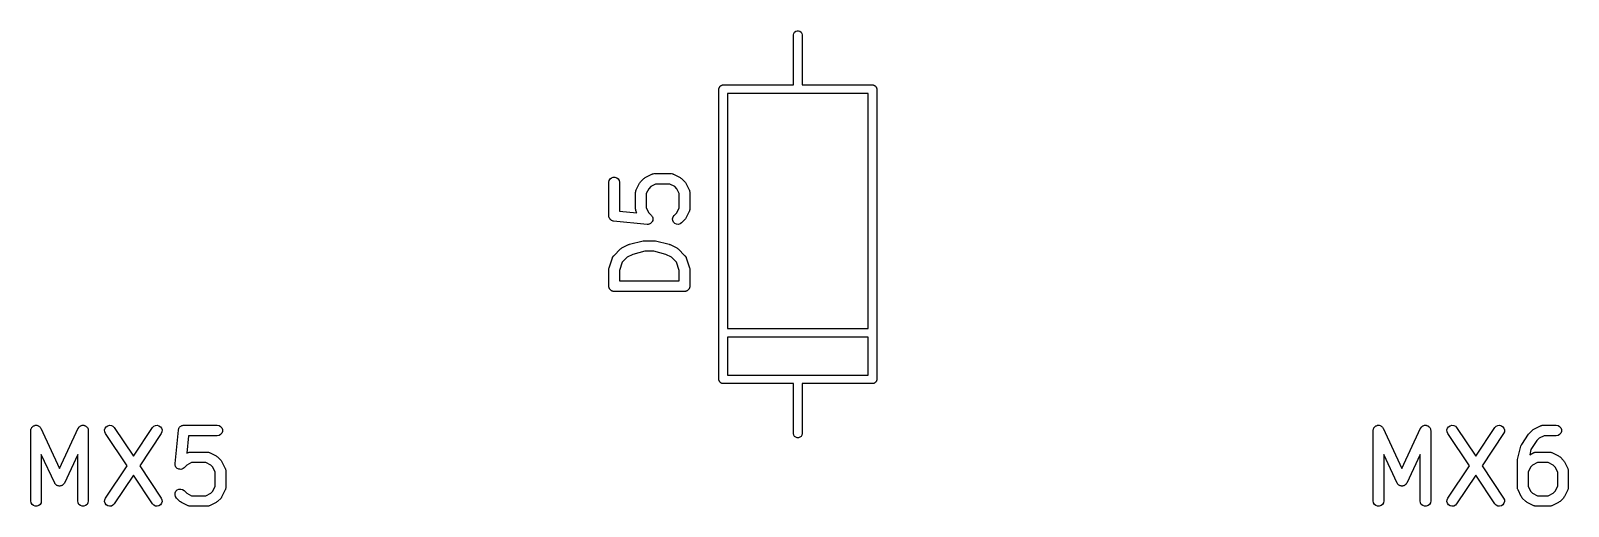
# Model space of a CAD drawing. Extents: x 35 to 250, y -99 to -35.
# Drawn here: x 112.94 to 134.76, y -41.8 to -35.05 of the extents above; entities that cross this region are included whole.
import ezdxf

# ---------------------------------------------------------------- set-up
doc = ezdxf.new("R2010")
doc.units = 0
doc.header["$MEASUREMENT"] = 0
doc.layers.add('BLACK', color=7, linetype='CONTINUOUS')

msp = doc.modelspace()

# ---------------------------------------------------------------- linework, layer by layer
at = {"layer": 'Black'}
for p, q in [((123.765, -35.1112), (123.769, -35.0907)), ((123.765, -35.8212), (123.765, -35.1112)), ((123.769, -35.0907), (123.779, -35.0727)), ((123.779, -35.0727), (123.795, -35.0593)), ((123.795, -35.0593), (123.815, -35.0522)), ((123.815, -35.0522), (123.835, -35.0522)), ((123.835, -35.0522), (123.855, -35.0593)), ((123.855, -35.0593), (123.871, -35.0727)), ((123.871, -35.0727), (123.881, -35.0907)), ((123.881, -35.0907), (123.885, -35.1112)), ((123.885, -35.1112), (123.885, -35.8212)), ((122.705, -35.8813), (122.706, -35.8761)), ((122.705, -40.0012), (122.705, -35.8813)), ((122.706, -35.8708), (122.708, -35.8659)), ((122.706, -35.8761), (122.706, -35.8708)), ((122.708, -35.8659), (122.709, -35.8607)), ((122.709, -35.8607), (122.711, -35.8562)), ((122.711, -35.8562), (122.713, -35.8513)), ((122.713, -35.8513), (122.716, -35.8472)), ((122.716, -35.8472), (122.719, -35.8427)), ((122.719, -35.8427), (122.723, -35.8393)), ((122.723, -35.8393), (122.726, -35.8353)), ((122.726, -35.8353), (122.731, -35.8327)), ((122.731, -35.8327), (122.735, -35.8293)), ((122.735, -35.8293), (122.74, -35.8275)), ((122.74, -35.8275), (122.744, -35.8249)), ((122.744, -35.8249), (122.75, -35.824)), ((122.75, -35.824), (122.755, -35.8222)), ((122.755, -35.8222), (122.76, -35.8222)), ((122.76, -35.8222), (122.765, -35.8212)), ((122.765, -35.8212), (123.765, -35.8212)), ((122.825, -35.9412), (122.825, -39.2812)), ((124.825, -35.9412), (122.825, -35.9412)), ((123.885, -35.8212), (124.885, -35.8212)), ((124.825, -39.2812), (124.825, -35.9412)), ((124.885, -35.8212), (124.89, -35.8222)), ((124.89, -35.8222), (124.895, -35.8222)), ((124.895, -35.8222), (124.9, -35.824)), ((124.9, -35.824), (124.906, -35.8249)), ((124.906, -35.8249), (124.91, -35.8275)), ((124.91, -35.8275), (124.915, -35.8293)), ((124.915, -35.8293), (124.919, -35.8327)), ((124.919, -35.8327), (124.924, -35.8353)), ((124.924, -35.8353), (124.927, -35.8393)), ((124.927, -35.8393), (124.931, -35.8427)), ((124.931, -35.8427), (124.934, -35.8472)), ((124.934, -35.8472), (124.937, -35.8513)), ((124.937, -35.8513), (124.939, -35.8562)), ((124.939, -35.8562), (124.941, -35.8607)), ((124.941, -35.8607), (124.942, -35.8659)), ((124.942, -35.8659), (124.944, -35.8708)), ((124.944, -35.8708), (124.944, -35.8761)), ((124.944, -35.8761), (124.945, -35.8813)), ((124.945, -35.8813), (124.945, -40.0012)), ((121.66, -37.1361), (121.755, -37.0885)), ((121.755, -37.0885), (121.759, -37.0872)), ((121.759, -37.0872), (121.763, -37.0851)), ((121.763, -37.0851), (121.772, -37.0835)), ((121.772, -37.0835), (121.78, -37.081)), ((121.78, -37.081), (121.785, -37.0813)), ((121.785, -37.0813), (121.789, -37.0805)), ((121.789, -37.0805), (122.027, -37.0805)), ((122.027, -37.0805), (122.031, -37.0813)), ((122.031, -37.0813), (122.035, -37.081)), ((122.035, -37.081), (122.044, -37.0835)), ((122.044, -37.0835), (122.053, -37.0851)), ((122.053, -37.0851), (122.056, -37.0872)), ((122.056, -37.0872), (122.06, -37.0885)), ((122.06, -37.0885), (122.156, -37.1361)), ((121.142, -37.2032), (121.147, -37.1775)), ((121.142, -37.6793), (121.142, -37.2032)), ((121.147, -37.1775), (121.16, -37.1549)), ((121.16, -37.1549), (121.18, -37.1382)), ((121.18, -37.1382), (121.204, -37.1293)), ((121.204, -37.1293), (121.23, -37.1293)), ((121.23, -37.1293), (121.255, -37.1382)), ((121.255, -37.1382), (121.275, -37.1549)), ((121.275, -37.1549), (121.288, -37.1775)), ((121.288, -37.1775), (121.292, -37.2032)), ((121.292, -37.2032), (121.292, -37.6115)), ((121.531, -37.3125), (121.579, -37.2172)), ((121.579, -37.2172), (121.586, -37.2076)), ((121.586, -37.2076), (121.593, -37.1977)), ((121.593, -37.1977), (121.641, -37.1501)), ((121.641, -37.1501), (121.65, -37.1432)), ((121.65, -37.1432), (121.66, -37.1361)), ((121.708, -37.2952), (121.673, -37.3637)), ((121.738, -37.2648), (121.708, -37.2952)), ((121.807, -37.2305), (121.738, -37.2648)), ((122.009, -37.2305), (121.807, -37.2305)), ((122.078, -37.2648), (122.009, -37.2305)), ((122.108, -37.2952), (122.078, -37.2648)), ((122.142, -37.3637), (122.108, -37.2952)), ((122.156, -37.1361), (122.165, -37.1432)), ((122.165, -37.1432), (122.175, -37.1501)), ((122.175, -37.1501), (122.223, -37.1977)), ((122.223, -37.1977), (122.23, -37.2076)), ((122.23, -37.2076), (122.237, -37.2172)), ((122.237, -37.2172), (122.284, -37.3125)), ((121.523, -37.346), (121.524, -37.3418)), ((121.523, -37.5841), (121.523, -37.346)), ((121.524, -37.3374), (121.526, -37.329)), ((121.524, -37.3418), (121.524, -37.3374)), ((121.526, -37.329), (121.528, -37.3204)), ((121.528, -37.3204), (121.53, -37.3166)), ((121.53, -37.3166), (121.531, -37.3125)), ((121.673, -37.3637), (121.673, -37.5664)), ((122.142, -37.5664), (122.142, -37.3637)), ((122.284, -37.3125), (122.286, -37.3166)), ((122.286, -37.3166), (122.288, -37.3204)), ((122.288, -37.3204), (122.289, -37.329)), ((122.289, -37.329), (122.292, -37.3374)), ((122.292, -37.3374), (122.292, -37.3418)), ((122.292, -37.3418), (122.292, -37.346)), ((122.292, -37.346), (122.292, -37.5841)), ((121.143, -37.6821), (121.142, -37.6793)), ((121.143, -37.685), (121.143, -37.6821)), ((121.145, -37.6949), (121.143, -37.685)), ((121.147, -37.705), (121.145, -37.6949)), ((121.148, -37.7075), (121.147, -37.705)), ((121.149, -37.7102), (121.148, -37.7075)), ((121.155, -37.7187), (121.149, -37.7102)), ((121.16, -37.7276), (121.155, -37.7187)), ((121.162, -37.7294), (121.16, -37.7276)), ((121.164, -37.7317), (121.162, -37.7294)), ((121.172, -37.7377), (121.164, -37.7317)), ((121.18, -37.7443), (121.172, -37.7377)), ((121.183, -37.7453), (121.18, -37.7443)), ((121.185, -37.7469), (121.183, -37.7453)), ((121.292, -37.6115), (121.541, -37.6363)), ((121.524, -37.5884), (121.523, -37.5841)), ((121.524, -37.5927), (121.524, -37.5884)), ((121.526, -37.6011), (121.524, -37.5927)), ((121.528, -37.6098), (121.526, -37.6011)), ((121.53, -37.6135), (121.528, -37.6098)), ((121.531, -37.6176), (121.53, -37.6135)), ((121.541, -37.6363), (121.531, -37.6176)), ((121.673, -37.5664), (121.708, -37.6349)), ((121.708, -37.6349), (121.747, -37.6739)), ((121.747, -37.6739), (121.747, -37.6743)), ((121.747, -37.6743), (121.747, -37.6746)), ((121.747, -37.6746), (121.754, -37.685)), ((121.754, -37.685), (121.762, -37.6953)), ((121.762, -37.6953), (121.762, -37.6957)), ((121.762, -37.6957), (121.762, -37.6961)), ((121.762, -37.6961), (121.765, -37.7083)), ((121.765, -37.7083), (121.768, -37.7204)), ((121.767, -37.7339), (121.766, -37.7464)), ((121.766, -37.7464), (121.766, -37.7468)), ((121.766, -37.7468), (121.766, -37.7473)), ((121.768, -37.7214), (121.767, -37.7339)), ((121.768, -37.7204), (121.768, -37.7209)), ((121.768, -37.7209), (121.768, -37.7214)), ((122.047, -37.7204), (122.054, -37.6953)), ((122.05, -37.7464), (122.047, -37.7204)), ((122.061, -37.77), (122.05, -37.7464)), ((122.054, -37.6953), (122.069, -37.6739)), ((122.069, -37.6739), (122.108, -37.6349)), ((122.108, -37.6349), (122.142, -37.5664)), ((122.223, -37.7324), (122.175, -37.78)), ((122.23, -37.7225), (122.223, -37.7324)), ((122.237, -37.7129), (122.23, -37.7225)), ((122.284, -37.6176), (122.237, -37.7129)), ((122.286, -37.6135), (122.284, -37.6176)), ((122.288, -37.6098), (122.286, -37.6135)), ((122.289, -37.6011), (122.288, -37.6098)), ((122.292, -37.5927), (122.289, -37.6011)), ((122.292, -37.5841), (122.292, -37.5884)), ((122.292, -37.5884), (122.292, -37.5927)), ((121.195, -37.7497), (121.185, -37.7469)), ((121.204, -37.7532), (121.195, -37.7497)), ((121.207, -37.7532), (121.204, -37.7532)), ((121.21, -37.754), (121.207, -37.7532)), ((121.686, -37.8016), (121.21, -37.754)), ((121.687, -37.8016), (121.686, -37.8016)), ((121.699, -37.8006), (121.687, -37.8017)), ((121.687, -37.8017), (121.687, -37.8016)), ((121.712, -37.7996), (121.699, -37.8006)), ((121.713, -37.7994), (121.712, -37.7996)), ((121.724, -37.7941), (121.713, -37.7994)), ((121.713, -37.7994), (121.713, -37.7994)), ((121.736, -37.7889), (121.724, -37.7941)), ((121.737, -37.7884), (121.736, -37.7886)), ((121.736, -37.7886), (121.736, -37.7889)), ((121.745, -37.7795), (121.737, -37.7884)), ((121.754, -37.7707), (121.745, -37.7795)), ((121.755, -37.7703), (121.754, -37.7707)), ((121.76, -37.7586), (121.755, -37.77)), ((121.755, -37.77), (121.755, -37.7703)), ((121.766, -37.7473), (121.76, -37.7586)), ((122.079, -37.7884), (122.061, -37.77)), ((122.103, -37.7994), (122.079, -37.7884)), ((122.129, -37.8017), (122.103, -37.7994)), ((122.154, -37.7949), (122.129, -37.8017)), ((122.175, -37.78), (122.154, -37.7949)), ((121.212, -38.2454), (121.307, -38.1501)), ((121.307, -38.1501), (121.317, -38.1432)), ((121.317, -38.1432), (121.327, -38.1361)), ((121.327, -38.1361), (121.422, -38.0885)), ((121.422, -38.0885), (121.43, -38.0861)), ((121.43, -38.0861), (121.437, -38.0828)), ((121.437, -38.0828), (121.628, -38.0352)), ((121.655, -38.1829), (121.482, -38.2263)), ((121.628, -38.0352), (121.637, -38.0345)), ((121.637, -38.0345), (121.646, -38.0329)), ((121.646, -38.0329), (121.789, -38.0329)), ((121.78, -38.1829), (121.655, -38.1829)), ((121.953, -38.2263), (121.78, -38.1829)), ((121.789, -38.0329), (121.798, -38.0345)), ((121.798, -38.0345), (121.807, -38.0352)), ((121.807, -38.0352), (121.997, -38.0828)), ((121.997, -38.0828), (122.005, -38.0861)), ((122.005, -38.0861), (122.013, -38.0885)), ((122.013, -38.0885), (122.108, -38.1361)), ((122.108, -38.1361), (122.118, -38.1432)), ((122.118, -38.1432), (122.128, -38.1501)), ((122.128, -38.1501), (122.223, -38.2454)), ((121.146, -38.4175), (121.194, -38.2747)), ((121.194, -38.2747), (121.196, -38.2709)), ((121.196, -38.2709), (121.197, -38.2667)), ((121.197, -38.2667), (121.202, -38.2595)), ((121.202, -38.2595), (121.206, -38.2518)), ((121.206, -38.2518), (121.209, -38.2489)), ((121.209, -38.2489), (121.212, -38.2454)), ((121.331, -38.3389), (121.292, -38.4534)), ((121.405, -38.2648), (121.331, -38.3389)), ((121.482, -38.2263), (121.405, -38.2648)), ((122.03, -38.2648), (121.953, -38.2263)), ((122.104, -38.3389), (122.03, -38.2648)), ((122.142, -38.4534), (122.104, -38.3389)), ((122.223, -38.2454), (122.225, -38.2489)), ((122.225, -38.2489), (122.229, -38.2518)), ((122.229, -38.2518), (122.233, -38.2595)), ((122.233, -38.2595), (122.238, -38.2667)), ((122.238, -38.2667), (122.239, -38.2709)), ((122.239, -38.2709), (122.241, -38.2747)), ((122.241, -38.2747), (122.289, -38.4175)), ((121.142, -38.4412), (121.144, -38.4294)), ((121.142, -38.6793), (121.142, -38.4412)), ((121.144, -38.4294), (121.146, -38.4175)), ((121.292, -38.4534), (121.292, -38.6043)), ((121.292, -38.6043), (122.142, -38.6043)), ((122.142, -38.6043), (122.142, -38.4534)), ((122.289, -38.4175), (122.29, -38.4294)), ((122.29, -38.4294), (122.292, -38.4412)), ((122.292, -38.4412), (122.292, -38.6793)), ((121.144, -38.6858), (121.142, -38.6793)), ((121.144, -38.6924), (121.144, -38.6858)), ((121.146, -38.6985), (121.144, -38.6924)), ((121.147, -38.705), (121.146, -38.6985)), ((121.15, -38.7107), (121.147, -38.705)), ((121.152, -38.7168), (121.15, -38.7107)), ((121.157, -38.7219), (121.152, -38.7168)), ((121.16, -38.7276), (121.157, -38.7219)), ((121.165, -38.7318), (121.16, -38.7276)), ((121.169, -38.7368), (121.165, -38.7318)), ((121.175, -38.7401), (121.169, -38.7368)), ((121.18, -38.7443), (121.175, -38.7401)), ((121.186, -38.7465), (121.18, -38.7443)), ((121.192, -38.7498), (121.186, -38.7465)), ((121.198, -38.751), (121.192, -38.7498)), ((121.204, -38.7532), (121.198, -38.751)), ((121.211, -38.7532), (121.204, -38.7532)), ((121.217, -38.7543), (121.211, -38.7532)), ((122.217, -38.7543), (121.217, -38.7543)), ((122.224, -38.7532), (122.217, -38.7543)), ((122.23, -38.7532), (122.224, -38.7532)), ((122.237, -38.751), (122.23, -38.7532)), ((122.243, -38.7498), (122.237, -38.751)), ((122.249, -38.7465), (122.243, -38.7498)), ((122.255, -38.7443), (122.249, -38.7465)), ((122.26, -38.7401), (122.255, -38.7443)), ((122.266, -38.7368), (122.26, -38.7401)), ((122.27, -38.7318), (122.266, -38.7368)), ((122.275, -38.7276), (122.27, -38.7318)), ((122.278, -38.7219), (122.275, -38.7276)), ((122.282, -38.7168), (122.278, -38.7219)), ((122.285, -38.7107), (122.282, -38.7168)), ((122.288, -38.705), (122.285, -38.7107)), ((122.289, -38.6985), (122.288, -38.705)), ((122.291, -38.6924), (122.289, -38.6985)), ((122.292, -38.6793), (122.291, -38.6858)), ((122.291, -38.6858), (122.291, -38.6924)), ((122.825, -39.2812), (124.825, -39.2812)), ((122.825, -39.4012), (122.825, -39.9412)), ((124.825, -39.4012), (122.825, -39.4012)), ((124.825, -39.9412), (124.825, -39.4012)), ((122.706, -40.0064), (122.705, -40.0012)), ((122.706, -40.0117), (122.706, -40.0064)), ((122.708, -40.0166), (122.706, -40.0117)), ((122.709, -40.0218), (122.708, -40.0166)), ((122.711, -40.0263), (122.709, -40.0218)), ((122.713, -40.0312), (122.711, -40.0263)), ((122.716, -40.0353), (122.713, -40.0312)), ((122.719, -40.0398), (122.716, -40.0353)), ((122.723, -40.0432), (122.719, -40.0398)), ((122.726, -40.0472), (122.723, -40.0432)), ((122.731, -40.0498), (122.726, -40.0472)), ((122.735, -40.0532), (122.731, -40.0498)), ((122.74, -40.055), (122.735, -40.0532)), ((122.744, -40.0576), (122.74, -40.055)), ((122.75, -40.0585), (122.744, -40.0576)), ((122.755, -40.0603), (122.75, -40.0585)), ((122.76, -40.0603), (122.755, -40.0603)), ((122.765, -40.0613), (122.76, -40.0603)), ((123.765, -40.0613), (122.765, -40.0613)), ((122.825, -39.9412), (124.825, -39.9412)), ((123.765, -40.7712), (123.765, -40.0613)), ((124.885, -40.0613), (123.885, -40.0613)), ((123.885, -40.0613), (123.885, -40.7712)), ((124.89, -40.0603), (124.885, -40.0613)), ((124.895, -40.0603), (124.89, -40.0603)), ((124.9, -40.0585), (124.895, -40.0603)), ((124.906, -40.0576), (124.9, -40.0585)), ((124.91, -40.055), (124.906, -40.0576)), ((124.915, -40.0532), (124.91, -40.055)), ((124.919, -40.0498), (124.915, -40.0532)), ((124.924, -40.0472), (124.919, -40.0498)), ((124.927, -40.0432), (124.924, -40.0472)), ((124.931, -40.0398), (124.927, -40.0432)), ((124.934, -40.0353), (124.931, -40.0398)), ((124.937, -40.0312), (124.934, -40.0353)), ((124.939, -40.0263), (124.937, -40.0312)), ((124.941, -40.0218), (124.939, -40.0263)), ((124.942, -40.0166), (124.941, -40.0218)), ((124.944, -40.0117), (124.942, -40.0166)), ((124.945, -40.0012), (124.944, -40.0064)), ((124.944, -40.0064), (124.944, -40.0117)), ((112.939, -40.7274), (112.941, -40.7177)), ((112.939, -41.7274), (112.939, -40.7274)), ((112.941, -40.7177), (112.942, -40.708)), ((112.942, -40.708), (112.943, -40.705)), ((112.943, -40.705), (112.944, -40.7017)), ((112.944, -40.7017), (112.949, -40.6933)), ((112.949, -40.6933), (112.953, -40.6844)), ((112.953, -40.6844), (112.955, -40.682)), ((112.955, -40.682), (112.957, -40.6792)), ((112.957, -40.6792), (112.964, -40.6729)), ((112.964, -40.6729), (112.971, -40.666)), ((112.971, -40.666), (112.974, -40.6646)), ((112.974, -40.6646), (112.977, -40.6624)), ((112.977, -40.6624), (112.986, -40.6591)), ((112.986, -40.6591), (112.995, -40.6549)), ((112.995, -40.6549), (112.998, -40.6547)), ((112.998, -40.6547), (113.001, -40.6535)), ((113.001, -40.6535), (113.011, -40.6535)), ((113.011, -40.6535), (113.021, -40.6527)), ((113.021, -40.6527), (113.024, -40.6535)), ((113.024, -40.6535), (113.027, -40.6535)), ((113.027, -40.6535), (113.037, -40.6569)), ((113.037, -40.6569), (113.046, -40.6594)), ((113.046, -40.6594), (113.049, -40.6613)), ((113.049, -40.6613), (113.052, -40.6624)), ((113.052, -40.6624), (113.059, -40.6687)), ((113.059, -40.6687), (113.067, -40.6743)), ((113.067, -40.6743), (113.069, -40.677)), ((113.069, -40.677), (113.072, -40.6792)), ((113.072, -40.6792), (113.077, -40.6876)), ((113.077, -40.6876), (113.082, -40.6957)), ((113.082, -40.6957), (113.348, -41.2643)), ((113.348, -41.2643), (113.613, -40.6957)), ((113.613, -40.6957), (113.619, -40.6876)), ((113.619, -40.6876), (113.623, -40.6792)), ((113.623, -40.6792), (113.626, -40.677)), ((113.626, -40.677), (113.628, -40.6743)), ((113.628, -40.6743), (113.636, -40.6687)), ((113.636, -40.6687), (113.643, -40.6624)), ((113.643, -40.6624), (113.647, -40.6613)), ((113.647, -40.6613), (113.649, -40.6594)), ((113.649, -40.6594), (113.659, -40.6569)), ((113.659, -40.6569), (113.668, -40.6535)), ((113.668, -40.6535), (113.671, -40.6535)), ((113.671, -40.6535), (113.674, -40.6527)), ((113.674, -40.6527), (113.684, -40.6535)), ((113.684, -40.6535), (113.694, -40.6535)), ((113.694, -40.6535), (113.697, -40.6547)), ((113.697, -40.6547), (113.7, -40.6549)), ((113.7, -40.6549), (113.709, -40.6591)), ((113.709, -40.6591), (113.718, -40.6624)), ((113.718, -40.6624), (113.721, -40.6646)), ((113.721, -40.6646), (113.724, -40.666)), ((113.724, -40.666), (113.731, -40.6729)), ((113.731, -40.6729), (113.738, -40.6792)), ((113.738, -40.6792), (113.74, -40.682)), ((113.74, -40.682), (113.742, -40.6844)), ((113.742, -40.6844), (113.747, -40.6933)), ((113.747, -40.6933), (113.751, -40.7017)), ((113.751, -40.7017), (113.752, -40.705)), ((113.752, -40.705), (113.753, -40.708)), ((113.753, -40.708), (113.754, -40.7177)), ((113.754, -40.7177), (113.756, -40.7274)), ((113.756, -40.7274), (113.756, -41.7274)), ((113.987, -40.7191), (113.995, -40.6941)), ((113.989, -40.7451), (113.987, -40.7191)), ((114, -40.769), (113.989, -40.7451)), ((113.995, -40.6941), (114.01, -40.6731)), ((114.305, -41.2274), (114, -40.769)), ((114.01, -40.6731), (114.032, -40.6587)), ((114.032, -40.6587), (114.057, -40.6525)), ((114.057, -40.6525), (114.083, -40.6554)), ((114.083, -40.6554), (114.106, -40.6669)), ((114.106, -40.6669), (114.124, -40.6858)), ((114.124, -40.6858), (114.395, -41.0922)), ((114.395, -41.0922), (114.666, -40.6858)), ((114.791, -40.769), (114.485, -41.2274)), ((114.666, -40.6858), (114.684, -40.6669)), ((114.684, -40.6669), (114.708, -40.6554)), ((114.708, -40.6554), (114.733, -40.6525)), ((114.733, -40.6525), (114.759, -40.6587)), ((114.759, -40.6587), (114.78, -40.6731)), ((114.78, -40.6731), (114.796, -40.6941)), ((114.801, -40.7451), (114.791, -40.769)), ((114.796, -40.6941), (114.803, -40.7191)), ((114.803, -40.7191), (114.801, -40.7451)), ((114.987, -41.1961), (115.035, -40.7199)), ((115.035, -40.7199), (115.036, -40.7172)), ((115.036, -40.7144), (115.039, -40.7047)), ((115.036, -40.7172), (115.036, -40.7144)), ((115.039, -40.7047), (115.042, -40.6948)), ((115.042, -40.6948), (115.044, -40.6925)), ((115.044, -40.6925), (115.045, -40.6899)), ((115.045, -40.6899), (115.051, -40.682)), ((115.051, -40.682), (115.057, -40.6737)), ((115.057, -40.6737), (115.059, -40.6721)), ((115.059, -40.6721), (115.061, -40.6699)), ((115.061, -40.6699), (115.07, -40.6648)), ((115.07, -40.6648), (115.079, -40.659)), ((115.079, -40.659), (115.081, -40.6583)), ((115.081, -40.6583), (115.084, -40.6569)), ((115.084, -40.6569), (115.094, -40.6551)), ((115.094, -40.6551), (115.104, -40.6526)), ((115.104, -40.6526), (115.107, -40.6529)), ((115.107, -40.6529), (115.11, -40.6524)), ((115.11, -40.6524), (115.586, -40.6524)), ((115.586, -40.6524), (115.611, -40.6569)), ((115.611, -40.7979), (115.586, -40.8024)), ((115.611, -40.6569), (115.634, -40.6699)), ((115.634, -40.7848), (115.611, -40.7979)), ((115.634, -40.6699), (115.651, -40.6899)), ((115.651, -40.7649), (115.634, -40.7848)), ((115.651, -40.6899), (115.66, -40.7144)), ((115.66, -40.7404), (115.651, -40.7649)), ((115.66, -40.7144), (115.66, -40.7404)), ((123.769, -40.7918), (123.765, -40.7712)), ((123.779, -40.8098), (123.769, -40.7918)), ((123.881, -40.7918), (123.871, -40.8098)), ((123.885, -40.7712), (123.881, -40.7918)), ((131.989, -40.7274), (131.991, -40.7177)), ((131.989, -41.7274), (131.989, -40.7274)), ((131.991, -40.7177), (131.992, -40.708)), ((131.992, -40.708), (131.993, -40.705)), ((131.993, -40.705), (131.994, -40.7017)), ((131.994, -40.7017), (131.999, -40.6933)), ((131.999, -40.6933), (132.003, -40.6844)), ((132.003, -40.6844), (132.005, -40.682)), ((132.005, -40.682), (132.007, -40.6792)), ((132.007, -40.6792), (132.014, -40.6729)), ((132.014, -40.6729), (132.021, -40.666)), ((132.021, -40.666), (132.024, -40.6646)), ((132.024, -40.6646), (132.027, -40.6624)), ((132.027, -40.6624), (132.036, -40.6591)), ((132.036, -40.6591), (132.045, -40.6549)), ((132.045, -40.6549), (132.048, -40.6547)), ((132.048, -40.6547), (132.051, -40.6535)), ((132.051, -40.6535), (132.061, -40.6535)), ((132.061, -40.6535), (132.071, -40.6527)), ((132.071, -40.6527), (132.074, -40.6535)), ((132.074, -40.6535), (132.077, -40.6535)), ((132.077, -40.6535), (132.087, -40.6569)), ((132.087, -40.6569), (132.096, -40.6594)), ((132.096, -40.6594), (132.099, -40.6613)), ((132.099, -40.6613), (132.102, -40.6624)), ((132.102, -40.6624), (132.109, -40.6687)), ((132.109, -40.6687), (132.117, -40.6743)), ((132.117, -40.6743), (132.119, -40.677)), ((132.119, -40.677), (132.122, -40.6792)), ((132.122, -40.6792), (132.127, -40.6876)), ((132.127, -40.6876), (132.132, -40.6957)), ((132.132, -40.6957), (132.398, -41.2643)), ((132.398, -41.2643), (132.663, -40.6957)), ((132.663, -40.6957), (132.669, -40.6876)), ((132.669, -40.6876), (132.673, -40.6792)), ((132.673, -40.6792), (132.676, -40.677)), ((132.676, -40.677), (132.678, -40.6743)), ((132.678, -40.6743), (132.686, -40.6687)), ((132.686, -40.6687), (132.693, -40.6624)), ((132.693, -40.6624), (132.697, -40.6613)), ((132.697, -40.6613), (132.699, -40.6594)), ((132.699, -40.6594), (132.709, -40.6569)), ((132.709, -40.6569), (132.718, -40.6535)), ((132.718, -40.6535), (132.721, -40.6535)), ((132.721, -40.6535), (132.724, -40.6527)), ((132.724, -40.6527), (132.734, -40.6535)), ((132.734, -40.6535), (132.744, -40.6535)), ((132.744, -40.6535), (132.747, -40.6547)), ((132.747, -40.6547), (132.75, -40.6549)), ((132.75, -40.6549), (132.759, -40.6591)), ((132.759, -40.6591), (132.768, -40.6624)), ((132.768, -40.6624), (132.771, -40.6646)), ((132.771, -40.6646), (132.774, -40.666)), ((132.774, -40.666), (132.781, -40.6729)), ((132.781, -40.6729), (132.788, -40.6792)), ((132.788, -40.6792), (132.79, -40.682)), ((132.79, -40.682), (132.792, -40.6844)), ((132.792, -40.6844), (132.797, -40.6933)), ((132.797, -40.6933), (132.801, -40.7017)), ((132.801, -40.7017), (132.802, -40.705)), ((132.802, -40.705), (132.803, -40.708)), ((132.803, -40.708), (132.804, -40.7177)), ((132.804, -40.7177), (132.806, -40.7274)), ((132.806, -40.7274), (132.806, -41.7274)), ((133.037, -40.7191), (133.045, -40.6941)), ((133.039, -40.7451), (133.037, -40.7191)), ((133.05, -40.769), (133.039, -40.7451)), ((133.045, -40.6941), (133.06, -40.6731)), ((133.355, -41.2274), (133.05, -40.769)), ((133.06, -40.6731), (133.082, -40.6587)), ((133.082, -40.6587), (133.107, -40.6525)), ((133.107, -40.6525), (133.133, -40.6554)), ((133.133, -40.6554), (133.156, -40.6669)), ((133.156, -40.6669), (133.174, -40.6858)), ((133.174, -40.6858), (133.445, -41.0922)), ((133.445, -41.0922), (133.716, -40.6858)), ((133.841, -40.769), (133.535, -41.2274)), ((133.716, -40.6858), (133.734, -40.6669)), ((133.734, -40.6669), (133.758, -40.6554)), ((133.758, -40.6554), (133.783, -40.6525)), ((133.783, -40.6525), (133.809, -40.6587)), ((133.809, -40.6587), (133.83, -40.6731)), ((133.83, -40.6731), (133.846, -40.6941)), ((133.851, -40.7451), (133.841, -40.769)), ((133.846, -40.6941), (133.853, -40.7191)), ((133.853, -40.7191), (133.851, -40.7451)), ((134.097, -40.9239), (134.192, -40.781)), ((134.192, -40.781), (134.197, -40.7757)), ((134.197, -40.7757), (134.202, -40.7696)), ((134.202, -40.7696), (134.249, -40.722)), ((134.249, -40.722), (134.259, -40.7151)), ((134.259, -40.7151), (134.269, -40.7079)), ((134.269, -40.7079), (134.364, -40.6603)), ((134.364, -40.6603), (134.368, -40.6591)), ((134.368, -40.6591), (134.372, -40.6569)), ((134.372, -40.6569), (134.381, -40.6554)), ((134.381, -40.6554), (134.389, -40.6529)), ((134.389, -40.6529), (134.393, -40.6531)), ((134.393, -40.6531), (134.398, -40.6524)), ((134.398, -40.6524), (134.588, -40.6524)), ((134.588, -40.6524), (134.614, -40.6569)), ((134.614, -40.7979), (134.588, -40.8024)), ((134.614, -40.6569), (134.636, -40.6699)), ((134.636, -40.7848), (134.614, -40.7979)), ((134.636, -40.6699), (134.653, -40.6899)), ((134.653, -40.7649), (134.636, -40.7848)), ((134.653, -40.6899), (134.662, -40.7144)), ((134.662, -40.7404), (134.653, -40.7649)), ((134.662, -40.7144), (134.662, -40.7404)), ((115.177, -40.8024), (115.153, -41.0506)), ((115.586, -40.8024), (115.177, -40.8024)), ((123.795, -40.8232), (123.779, -40.8098)), ((123.815, -40.8303), (123.795, -40.8232)), ((123.835, -40.8303), (123.815, -40.8303)), ((123.855, -40.8232), (123.835, -40.8303)), ((123.871, -40.8098), (123.855, -40.8232)), ((134.039, -41.1378), (134.087, -40.9473)), ((134.087, -40.9473), (134.092, -40.9357)), ((134.092, -40.9357), (134.097, -40.9239)), ((134.229, -40.9963), (134.211, -41.0704)), ((134.313, -40.8704), (134.229, -40.9963)), ((134.347, -40.8366), (134.313, -40.8704)), ((134.415, -40.8024), (134.347, -40.8366)), ((134.588, -40.8024), (134.415, -40.8024)), ((113.28, -41.4734), (113.089, -41.0654)), ((113.089, -41.0654), (113.089, -41.7274)), ((113.606, -41.0654), (113.416, -41.4734)), ((113.606, -41.7274), (113.606, -41.0654)), ((114, -41.6858), (114.305, -41.2274)), ((114.485, -41.2274), (114.791, -41.6858)), ((114.987, -41.1966), (114.987, -41.1961)), ((114.987, -41.197), (114.987, -41.1966)), ((114.988, -41.2095), (114.987, -41.197)), ((114.989, -41.2221), (114.988, -41.2095)), ((114.989, -41.2225), (114.989, -41.2221)), ((114.989, -41.223), (114.989, -41.2225)), ((114.995, -41.2344), (114.989, -41.223)), ((115, -41.2458), (114.995, -41.2344)), ((115.154, -41.2176), (115.115, -41.2566)), ((115.153, -41.0506), (115.171, -41.0413)), ((115.222, -41.1833), (115.154, -41.2176)), ((115.171, -41.0413), (115.175, -41.04)), ((115.175, -41.04), (115.179, -41.0379)), ((115.179, -41.0379), (115.188, -41.0363)), ((115.188, -41.0363), (115.196, -41.0338)), ((115.196, -41.0338), (115.201, -41.0341)), ((115.201, -41.0341), (115.205, -41.0333)), ((115.205, -41.0333), (115.443, -41.0333)), ((115.425, -41.1833), (115.222, -41.1833)), ((115.494, -41.2176), (115.425, -41.1833)), ((115.443, -41.0333), (115.447, -41.0341)), ((115.447, -41.0341), (115.451, -41.0338)), ((115.451, -41.0338), (115.46, -41.0363)), ((115.46, -41.0363), (115.469, -41.0379)), ((115.469, -41.0379), (115.472, -41.04)), ((115.472, -41.04), (115.476, -41.0413)), ((115.476, -41.0413), (115.572, -41.0889)), ((115.524, -41.248), (115.494, -41.2176)), ((115.572, -41.0889), (115.581, -41.096)), ((115.581, -41.096), (115.591, -41.1029)), ((115.591, -41.1029), (115.639, -41.1505)), ((115.639, -41.1505), (115.646, -41.1604)), ((115.646, -41.1604), (115.653, -41.17)), ((115.653, -41.17), (115.7, -41.2653)), ((132.33, -41.4734), (132.139, -41.0654)), ((132.139, -41.0654), (132.139, -41.7274)), ((132.656, -41.0654), (132.466, -41.4734)), ((132.656, -41.7274), (132.656, -41.0654)), ((133.05, -41.6858), (133.355, -41.2274)), ((133.535, -41.2274), (133.841, -41.6858)), ((134.037, -41.156), (134.038, -41.1469)), ((134.037, -41.5369), (134.037, -41.156)), ((134.038, -41.1469), (134.039, -41.1378)), ((134.211, -41.0704), (134.269, -41.0413)), ((134.252, -41.2176), (134.221, -41.248)), ((134.32, -41.1833), (134.252, -41.2176)), ((134.269, -41.0413), (134.273, -41.04)), ((134.273, -41.04), (134.277, -41.0379)), ((134.277, -41.0379), (134.285, -41.0363)), ((134.285, -41.0363), (134.294, -41.0338)), ((134.294, -41.0338), (134.298, -41.0341)), ((134.298, -41.0341), (134.302, -41.0333)), ((134.302, -41.0333), (134.493, -41.0333)), ((134.475, -41.1833), (134.32, -41.1833)), ((134.544, -41.2176), (134.475, -41.1833)), ((134.493, -41.0333), (134.497, -41.0341)), ((134.497, -41.0341), (134.501, -41.0338)), ((134.501, -41.0338), (134.51, -41.0363)), ((134.51, -41.0363), (134.519, -41.0379)), ((134.519, -41.0379), (134.522, -41.04)), ((134.522, -41.04), (134.526, -41.0413)), ((134.526, -41.0413), (134.622, -41.0889)), ((134.574, -41.248), (134.544, -41.2176)), ((134.622, -41.0889), (134.631, -41.096)), ((134.631, -41.096), (134.641, -41.1029)), ((134.641, -41.1029), (134.689, -41.1505)), ((134.689, -41.1505), (134.696, -41.1604)), ((134.696, -41.1604), (134.703, -41.17)), ((134.703, -41.17), (134.75, -41.2653)), ((114.395, -41.3626), (114.124, -41.769)), ((114.666, -41.769), (114.395, -41.3626)), ((115, -41.2462), (115, -41.2458)), ((115, -41.2466), (115, -41.2462)), ((115.009, -41.2555), (115, -41.2466)), ((115.018, -41.2645), (115.009, -41.2555)), ((115.019, -41.2647), (115.018, -41.2645)), ((115.019, -41.265), (115.019, -41.2647)), ((115.03, -41.2703), (115.019, -41.265)), ((115.042, -41.2758), (115.03, -41.2703)), ((115.042, -41.276), (115.042, -41.2758)), ((115.042, -41.2758), (115.042, -41.2758)), ((115.055, -41.2771), (115.042, -41.276)), ((115.068, -41.2784), (115.055, -41.2771)), ((115.081, -41.275), (115.068, -41.2783)), ((115.068, -41.2783), (115.068, -41.2782)), ((115.068, -41.2782), (115.068, -41.2784)), ((115.093, -41.2719), (115.081, -41.275)), ((115.094, -41.2715), (115.093, -41.2717)), ((115.093, -41.2717), (115.093, -41.2719)), ((115.104, -41.2643), (115.094, -41.2715)), ((115.114, -41.2573), (115.104, -41.2643)), ((115.115, -41.2569), (115.114, -41.2573)), ((115.115, -41.2566), (115.115, -41.2569)), ((115.558, -41.3165), (115.524, -41.248)), ((115.558, -41.5192), (115.558, -41.3165)), ((115.7, -41.2653), (115.702, -41.2694)), ((115.702, -41.2694), (115.704, -41.2732)), ((115.704, -41.2732), (115.705, -41.2818)), ((115.705, -41.2818), (115.708, -41.2902)), ((115.708, -41.2902), (115.708, -41.2946)), ((115.708, -41.2946), (115.708, -41.2988)), ((115.708, -41.2988), (115.708, -41.5369)), ((133.445, -41.3626), (133.174, -41.769)), ((133.716, -41.769), (133.445, -41.3626)), ((134.221, -41.248), (134.187, -41.3165)), ((134.187, -41.3165), (134.187, -41.5192)), ((134.608, -41.3165), (134.574, -41.248)), ((134.608, -41.5192), (134.608, -41.3165)), ((134.75, -41.2653), (134.752, -41.2694)), ((134.752, -41.2694), (134.754, -41.2732)), ((134.754, -41.2732), (134.755, -41.2818)), ((134.755, -41.2818), (134.758, -41.2902)), ((134.758, -41.2902), (134.758, -41.2946)), ((134.758, -41.2946), (134.758, -41.2988)), ((134.758, -41.2988), (134.758, -41.5369)), ((113.283, -41.4787), (113.28, -41.4734)), ((113.286, -41.4847), (113.283, -41.4787)), ((113.291, -41.4893), (113.286, -41.4847)), ((113.295, -41.4947), (113.291, -41.4893)), ((113.3, -41.4985), (113.295, -41.4947)), ((113.305, -41.5031), (113.3, -41.4985)), ((113.311, -41.5059), (113.305, -41.5031)), ((113.316, -41.5096), (113.311, -41.5059)), ((113.322, -41.5113), (113.316, -41.5096)), ((113.328, -41.5141), (113.322, -41.5113)), ((113.335, -41.5147), (113.328, -41.5141)), ((113.341, -41.5164), (113.335, -41.5147)), ((113.348, -41.5158), (113.341, -41.5164)), ((113.354, -41.5164), (113.348, -41.5158)), ((113.36, -41.5147), (113.354, -41.5164)), ((113.367, -41.5141), (113.36, -41.5147)), ((113.373, -41.5113), (113.367, -41.5141)), ((113.379, -41.5096), (113.373, -41.5113)), ((113.385, -41.5059), (113.379, -41.5096)), ((113.391, -41.5031), (113.385, -41.5059)), ((113.395, -41.4985), (113.391, -41.5031)), ((113.401, -41.4947), (113.395, -41.4985)), ((113.404, -41.4893), (113.401, -41.4947)), ((113.409, -41.4847), (113.404, -41.4893)), ((113.412, -41.4787), (113.409, -41.4847)), ((113.416, -41.4734), (113.412, -41.4787)), ((114.987, -41.6387), (114.989, -41.6127)), ((114.994, -41.6638), (114.987, -41.6387)), ((114.989, -41.6127), (115, -41.5891)), ((115.009, -41.6852), (114.994, -41.6638)), ((115, -41.5891), (115.019, -41.5707)), ((115.019, -41.5707), (115.042, -41.5597)), ((115.042, -41.5597), (115.068, -41.5574)), ((115.068, -41.5574), (115.094, -41.5642)), ((115.094, -41.5642), (115.115, -41.5791)), ((115.115, -41.5791), (115.154, -41.6181)), ((115.154, -41.6181), (115.222, -41.6524)), ((115.222, -41.6524), (115.425, -41.6524)), ((115.425, -41.6524), (115.494, -41.6181)), ((115.494, -41.6181), (115.524, -41.5877)), ((115.524, -41.5877), (115.558, -41.5192)), ((115.653, -41.6657), (115.646, -41.6753)), ((115.7, -41.5704), (115.653, -41.6657)), ((115.702, -41.5663), (115.7, -41.5704)), ((115.704, -41.5626), (115.702, -41.5663)), ((115.705, -41.5539), (115.704, -41.5626)), ((115.708, -41.5455), (115.705, -41.5539)), ((115.708, -41.5369), (115.708, -41.5412)), ((115.708, -41.5412), (115.708, -41.5455)), ((132.333, -41.4787), (132.33, -41.4734)), ((132.336, -41.4847), (132.333, -41.4787)), ((132.341, -41.4893), (132.336, -41.4847)), ((132.345, -41.4947), (132.341, -41.4893)), ((132.35, -41.4985), (132.345, -41.4947)), ((132.355, -41.5031), (132.35, -41.4985)), ((132.361, -41.5059), (132.355, -41.5031)), ((132.366, -41.5096), (132.361, -41.5059)), ((132.372, -41.5113), (132.366, -41.5096)), ((132.378, -41.5141), (132.372, -41.5113)), ((132.385, -41.5147), (132.378, -41.5141)), ((132.391, -41.5164), (132.385, -41.5147)), ((132.398, -41.5158), (132.391, -41.5164)), ((132.404, -41.5164), (132.398, -41.5158)), ((132.41, -41.5147), (132.404, -41.5164)), ((132.417, -41.5141), (132.41, -41.5147)), ((132.423, -41.5113), (132.417, -41.5141)), ((132.429, -41.5096), (132.423, -41.5113)), ((132.435, -41.5059), (132.429, -41.5096)), ((132.441, -41.5031), (132.435, -41.5059)), ((132.445, -41.4985), (132.441, -41.5031)), ((132.451, -41.4947), (132.445, -41.4985)), ((132.454, -41.4893), (132.451, -41.4947)), ((132.459, -41.4847), (132.454, -41.4893)), ((132.462, -41.4787), (132.459, -41.4847)), ((132.466, -41.4734), (132.462, -41.4787)), ((134.038, -41.5412), (134.037, -41.5369)), ((134.037, -41.5455), (134.038, -41.5412)), ((134.04, -41.5539), (134.037, -41.5455)), ((134.041, -41.5626), (134.04, -41.5539)), ((134.044, -41.5663), (134.041, -41.5626)), ((134.045, -41.5704), (134.044, -41.5663)), ((134.092, -41.6657), (134.045, -41.5704)), ((134.1, -41.6753), (134.092, -41.6657)), ((134.187, -41.5192), (134.221, -41.5877)), ((134.221, -41.5877), (134.252, -41.6181)), ((134.252, -41.6181), (134.32, -41.6524)), ((134.32, -41.6524), (134.475, -41.6524)), ((134.475, -41.6524), (134.544, -41.6181)), ((134.544, -41.6181), (134.574, -41.5877)), ((134.574, -41.5877), (134.608, -41.5192)), ((134.703, -41.6657), (134.696, -41.6753)), ((134.75, -41.5704), (134.703, -41.6657)), ((134.752, -41.5663), (134.75, -41.5704)), ((134.754, -41.5626), (134.752, -41.5663)), ((134.755, -41.5539), (134.754, -41.5626)), ((134.758, -41.5455), (134.755, -41.5539)), ((134.758, -41.5369), (134.758, -41.5412)), ((134.758, -41.5412), (134.758, -41.5455)), ((112.944, -41.753), (112.939, -41.7274)), ((112.957, -41.7756), (112.944, -41.753)), ((112.977, -41.7923), (112.957, -41.7756)), ((113.001, -41.8012), (112.977, -41.7923)), ((113.027, -41.8012), (113.001, -41.8012)), ((113.052, -41.7923), (113.027, -41.8012)), ((113.072, -41.7756), (113.052, -41.7923)), ((113.085, -41.753), (113.072, -41.7756)), ((113.089, -41.7274), (113.085, -41.753)), ((113.61, -41.753), (113.606, -41.7274)), ((113.623, -41.7756), (113.61, -41.753)), ((113.643, -41.7923), (113.623, -41.7756)), ((113.668, -41.8012), (113.643, -41.7923)), ((113.694, -41.8012), (113.668, -41.8012)), ((113.718, -41.7923), (113.694, -41.8012)), ((113.738, -41.7756), (113.718, -41.7923)), ((113.751, -41.753), (113.738, -41.7756)), ((113.756, -41.7274), (113.751, -41.753)), ((113.987, -41.7356), (113.989, -41.7096)), ((113.995, -41.7606), (113.987, -41.7356)), ((113.989, -41.7096), (114, -41.6858)), ((114.01, -41.7816), (113.995, -41.7606)), ((114.032, -41.7961), (114.01, -41.7816)), ((114.057, -41.8022), (114.032, -41.7961)), ((114.083, -41.7994), (114.057, -41.8022)), ((114.106, -41.7878), (114.083, -41.7994)), ((114.124, -41.769), (114.106, -41.7878)), ((114.684, -41.7878), (114.666, -41.769)), ((114.708, -41.7994), (114.684, -41.7878)), ((114.733, -41.8022), (114.708, -41.7994)), ((114.759, -41.7961), (114.733, -41.8022)), ((114.78, -41.7816), (114.759, -41.7961)), ((114.796, -41.7606), (114.78, -41.7816)), ((114.791, -41.6858), (114.801, -41.7096)), ((114.803, -41.7356), (114.796, -41.7606)), ((114.801, -41.7096), (114.803, -41.7356)), ((115.056, -41.7328), (115.009, -41.6852)), ((115.066, -41.7397), (115.056, -41.7328)), ((115.076, -41.7468), (115.066, -41.7397)), ((115.171, -41.7945), (115.076, -41.7468)), ((115.175, -41.7957), (115.171, -41.7945)), ((115.179, -41.7979), (115.175, -41.7957)), ((115.188, -41.7994), (115.179, -41.7979)), ((115.196, -41.8019), (115.188, -41.7994)), ((115.201, -41.8016), (115.196, -41.8019)), ((115.205, -41.8024), (115.201, -41.8016)), ((115.443, -41.8024), (115.205, -41.8024)), ((115.447, -41.8016), (115.443, -41.8024)), ((115.451, -41.8019), (115.447, -41.8016)), ((115.46, -41.7994), (115.451, -41.8019)), ((115.469, -41.7979), (115.46, -41.7994)), ((115.472, -41.7957), (115.469, -41.7979)), ((115.476, -41.7945), (115.472, -41.7957)), ((115.572, -41.7468), (115.476, -41.7945)), ((115.581, -41.7397), (115.572, -41.7468)), ((115.591, -41.7328), (115.581, -41.7397)), ((115.639, -41.6852), (115.591, -41.7328)), ((115.646, -41.6753), (115.639, -41.6852)), ((131.994, -41.753), (131.989, -41.7274)), ((132.007, -41.7756), (131.994, -41.753)), ((132.027, -41.7923), (132.007, -41.7756)), ((132.051, -41.8012), (132.027, -41.7923)), ((132.077, -41.8012), (132.051, -41.8012)), ((132.102, -41.7923), (132.077, -41.8012)), ((132.122, -41.7756), (132.102, -41.7923)), ((132.135, -41.753), (132.122, -41.7756)), ((132.139, -41.7274), (132.135, -41.753)), ((132.66, -41.753), (132.656, -41.7274)), ((132.673, -41.7756), (132.66, -41.753)), ((132.693, -41.7923), (132.673, -41.7756)), ((132.718, -41.8012), (132.693, -41.7923)), ((132.744, -41.8012), (132.718, -41.8012)), ((132.768, -41.7923), (132.744, -41.8012)), ((132.788, -41.7756), (132.768, -41.7923)), ((132.801, -41.753), (132.788, -41.7756)), ((132.806, -41.7274), (132.801, -41.753)), ((133.037, -41.7356), (133.039, -41.7096)), ((133.045, -41.7606), (133.037, -41.7356)), ((133.039, -41.7096), (133.05, -41.6858)), ((133.06, -41.7816), (133.045, -41.7606)), ((133.082, -41.7961), (133.06, -41.7816)), ((133.107, -41.8022), (133.082, -41.7961)), ((133.133, -41.7994), (133.107, -41.8022)), ((133.156, -41.7878), (133.133, -41.7994)), ((133.174, -41.769), (133.156, -41.7878)), ((133.734, -41.7878), (133.716, -41.769)), ((133.758, -41.7994), (133.734, -41.7878)), ((133.783, -41.8022), (133.758, -41.7994)), ((133.809, -41.7961), (133.783, -41.8022)), ((133.83, -41.7816), (133.809, -41.7961)), ((133.846, -41.7606), (133.83, -41.7816)), ((133.841, -41.6858), (133.851, -41.7096)), ((133.853, -41.7356), (133.846, -41.7606)), ((133.851, -41.7096), (133.853, -41.7356)), ((134.106, -41.6852), (134.1, -41.6753)), ((134.154, -41.7328), (134.106, -41.6852)), ((134.164, -41.7397), (134.154, -41.7328)), ((134.174, -41.7468), (134.164, -41.7397)), ((134.269, -41.7945), (134.174, -41.7468)), ((134.273, -41.7957), (134.269, -41.7945)), ((134.277, -41.7979), (134.273, -41.7957)), ((134.285, -41.7994), (134.277, -41.7979)), ((134.294, -41.8019), (134.285, -41.7994)), ((134.298, -41.8016), (134.294, -41.8019)), ((134.302, -41.8024), (134.298, -41.8016)), ((134.493, -41.8024), (134.302, -41.8024)), ((134.497, -41.8016), (134.493, -41.8024)), ((134.501, -41.8019), (134.497, -41.8016)), ((134.51, -41.7994), (134.501, -41.8019)), ((134.519, -41.7979), (134.51, -41.7994)), ((134.522, -41.7957), (134.519, -41.7979)), ((134.526, -41.7945), (134.522, -41.7957)), ((134.622, -41.7468), (134.526, -41.7945)), ((134.631, -41.7397), (134.622, -41.7468)), ((134.641, -41.7328), (134.631, -41.7397)), ((134.689, -41.6852), (134.641, -41.7328)), ((134.696, -41.6753), (134.689, -41.6852))]:
    msp.add_line(p, q, dxfattribs=at)

doc.saveas('drawing.dxf')
